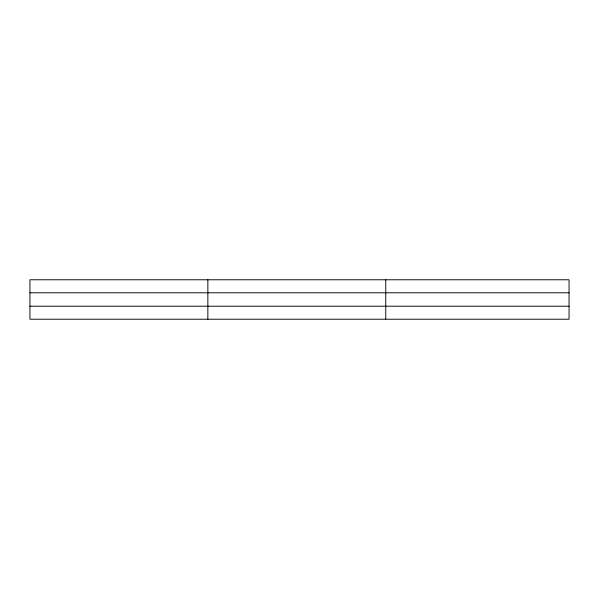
<?xml version="1.0" encoding="UTF-8"?>
<svg xmlns="http://www.w3.org/2000/svg" width="599" height="599" viewBox="0 0 599 599"><rect width="100%" height="100%" fill="white"/><g stroke="black" fill="none" stroke-linecap="round" stroke-linejoin="round"><path stroke-width="0.9" d="M207.853 319.23L207.853 279.77M385.756 319.23L385.756 279.77M569.05 306.209L569.05 319.23L29.95 319.23L29.95 279.77L569.05 279.77L569.05 306.209L29.95 306.209M29.95 292.791L569.05 292.791"/></g></svg>
